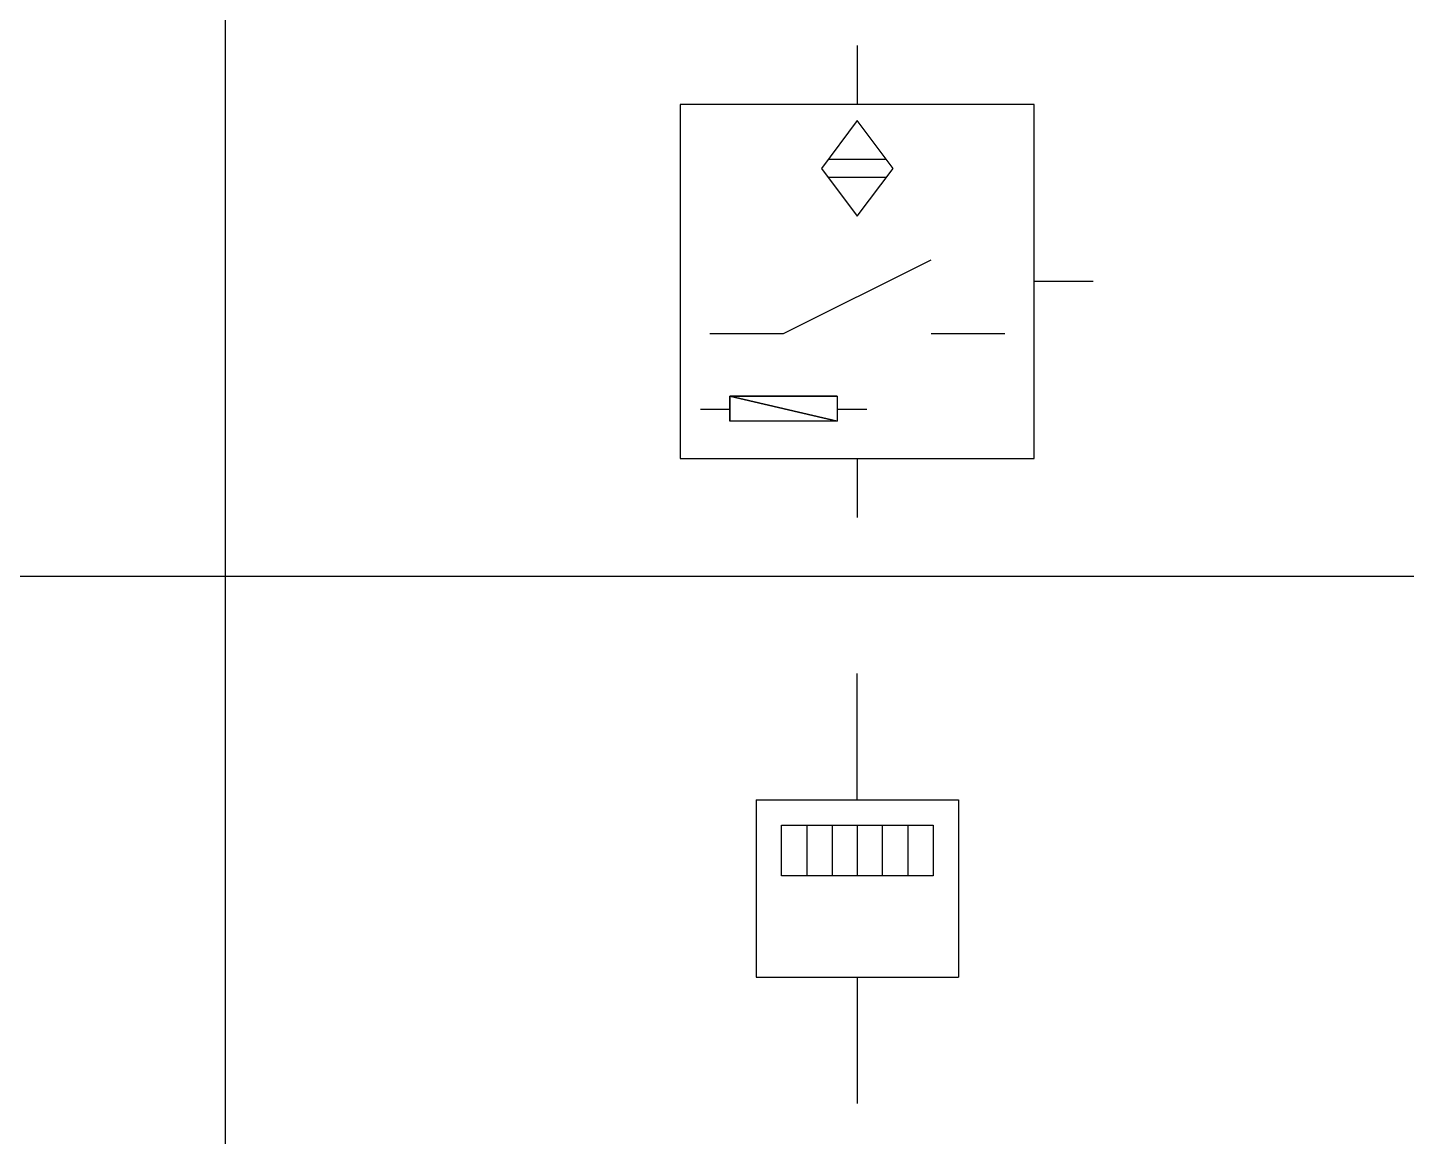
# Model space of a CAD drawing. Header units: millimetres. Extents: x 1974 to 2099, y 1386 to 1555.
# Drawn here: x 2076.603 to 2078.907, y 1473.093 to 1474.945 of the extents above; entities that cross this region are included whole.
import ezdxf

# ---------------------------------------------------------------- set-up
doc = ezdxf.new("R2010")
doc.units = ezdxf.units.MM
doc.layers.add('TEXTO', color=4, linetype='Continuous')

msp = doc.modelspace()

# ---------------------------------------------------------------- linework, layer by layer
at = {"layer": 'TEXTO', "color": 0}
for p, q in [((2076.9334, 1489.868), (2076.9334, 1472.9723)), ((2077.9894, 1474.9153), (2077.9894, 1474.8167)), ((2077.6936, 1474.8167), (2077.6936, 1474.2254)), ((2078.285, 1474.8167), (2077.6936, 1474.8167)), ((2078.285, 1474.2254), (2078.285, 1474.8167)), ((2077.9894, 1474.7897), (2077.9294, 1474.7099)), ((2078.0492, 1474.7099), (2077.9894, 1474.7897)), ((2078.0379, 1474.7248), (2077.9407, 1474.7248)), ((2077.9294, 1474.7099), (2077.9894, 1474.6301)), ((2078.0379, 1474.6949), (2077.9407, 1474.6949)), ((2077.9894, 1474.6301), (2078.0492, 1474.7099)), ((2077.8661, 1474.4341), (2078.1126, 1474.5572)), ((2078.3835, 1474.5211), (2078.285, 1474.5211)), ((2077.7429, 1474.4341), (2077.8661, 1474.4341)), ((2078.1126, 1474.4341), (2078.2356, 1474.4341)), ((2077.7761, 1474.3297), (2077.7761, 1474.2881)), ((2077.9555, 1474.3297), (2077.7761, 1474.3297)), ((2077.9555, 1474.2881), (2077.7761, 1474.3297)), ((2077.7761, 1474.3297), (2077.7761, 1474.3297)), ((2077.7761, 1474.3297), (2077.9555, 1474.3297)), ((2077.9555, 1474.2881), (2077.7761, 1474.3297)), ((2077.7761, 1474.3297), (2077.7761, 1474.3297)), ((2077.7761, 1474.3297), (2077.9555, 1474.3297)), ((2077.7761, 1474.2881), (2077.7761, 1474.3297)), ((2077.7761, 1474.3297), (2077.7761, 1474.3297)), ((2077.7761, 1474.3297), (2077.9555, 1474.2881)), ((2077.7761, 1474.2881), (2077.7761, 1474.3297)), ((2077.7761, 1474.3297), (2077.7761, 1474.3297)), ((2077.7761, 1474.3297), (2077.9555, 1474.2881)), ((2077.9555, 1474.3297), (2077.9555, 1474.2881)), ((2077.9555, 1474.3297), (2077.9555, 1474.3297)), ((2077.9555, 1474.3297), (2077.9555, 1474.3297)), ((2077.9555, 1474.3297), (2077.9555, 1474.3297)), ((2077.9555, 1474.3297), (2077.9555, 1474.2881)), ((2077.9555, 1474.3297), (2077.9555, 1474.3297)), ((2077.9555, 1474.3297), (2077.9555, 1474.3297)), ((2077.9555, 1474.3297), (2077.9555, 1474.3297)), ((2077.9555, 1474.3297), (2077.9555, 1474.2881)), ((2077.7761, 1474.3075), (2077.7273, 1474.3075)), ((2078.0053, 1474.3075), (2077.9555, 1474.3075)), ((2077.9555, 1474.2881), (2077.7761, 1474.2881)), ((2077.9555, 1474.2881), (2077.7761, 1474.2881)), ((2077.7761, 1474.2881), (2077.7761, 1474.2881)), ((2077.9555, 1474.2881), (2077.7761, 1474.2881)), ((2077.7761, 1474.2881), (2077.7761, 1474.2881)), ((2077.9555, 1474.2881), (2077.9555, 1474.2881)), ((2077.9555, 1474.2881), (2077.9555, 1474.2881)), ((2077.9555, 1474.2881), (2077.9555, 1474.2881)), ((2077.9555, 1474.2881), (2077.9555, 1474.2881)), ((2077.9555, 1474.2881), (2077.9555, 1474.2881)), ((2077.9555, 1474.2881), (2077.9555, 1474.2881)), ((2077.9555, 1474.2881), (2077.9555, 1474.2881)), ((2077.9555, 1474.2881), (2077.9555, 1474.2881)), ((2077.6936, 1474.2254), (2078.285, 1474.2254)), ((2077.9894, 1474.2254), (2077.9894, 1474.1268)), ((2098.7779, 1474.0283), (2069.8934, 1474.0283)), ((2077.9894, 1473.6552), (2077.9894, 1473.8664)), ((2077.8203, 1473.6552), (2078.1583, 1473.6552)), ((2077.8203, 1473.6552), (2077.8203, 1473.3595)), ((2078.1583, 1473.6552), (2078.1583, 1473.3595)), ((2077.8626, 1473.5284), (2077.8626, 1473.613)), ((2077.8626, 1473.613), (2078.116, 1473.613)), ((2077.9048, 1473.613), (2077.9048, 1473.5284)), ((2077.9471, 1473.613), (2077.9471, 1473.5284)), ((2077.9894, 1473.613), (2077.9894, 1473.5284)), ((2078.0315, 1473.5284), (2078.0315, 1473.613)), ((2078.0738, 1473.613), (2078.0738, 1473.5284)), ((2078.116, 1473.613), (2078.116, 1473.5284)), ((2078.116, 1473.5284), (2077.8626, 1473.5284)), ((2077.8203, 1473.3595), (2078.1583, 1473.3595)), ((2077.9894, 1473.3595), (2077.9894, 1473.1483))]:
    msp.add_line(p, q, dxfattribs=at)

doc.saveas('drawing.dxf')
